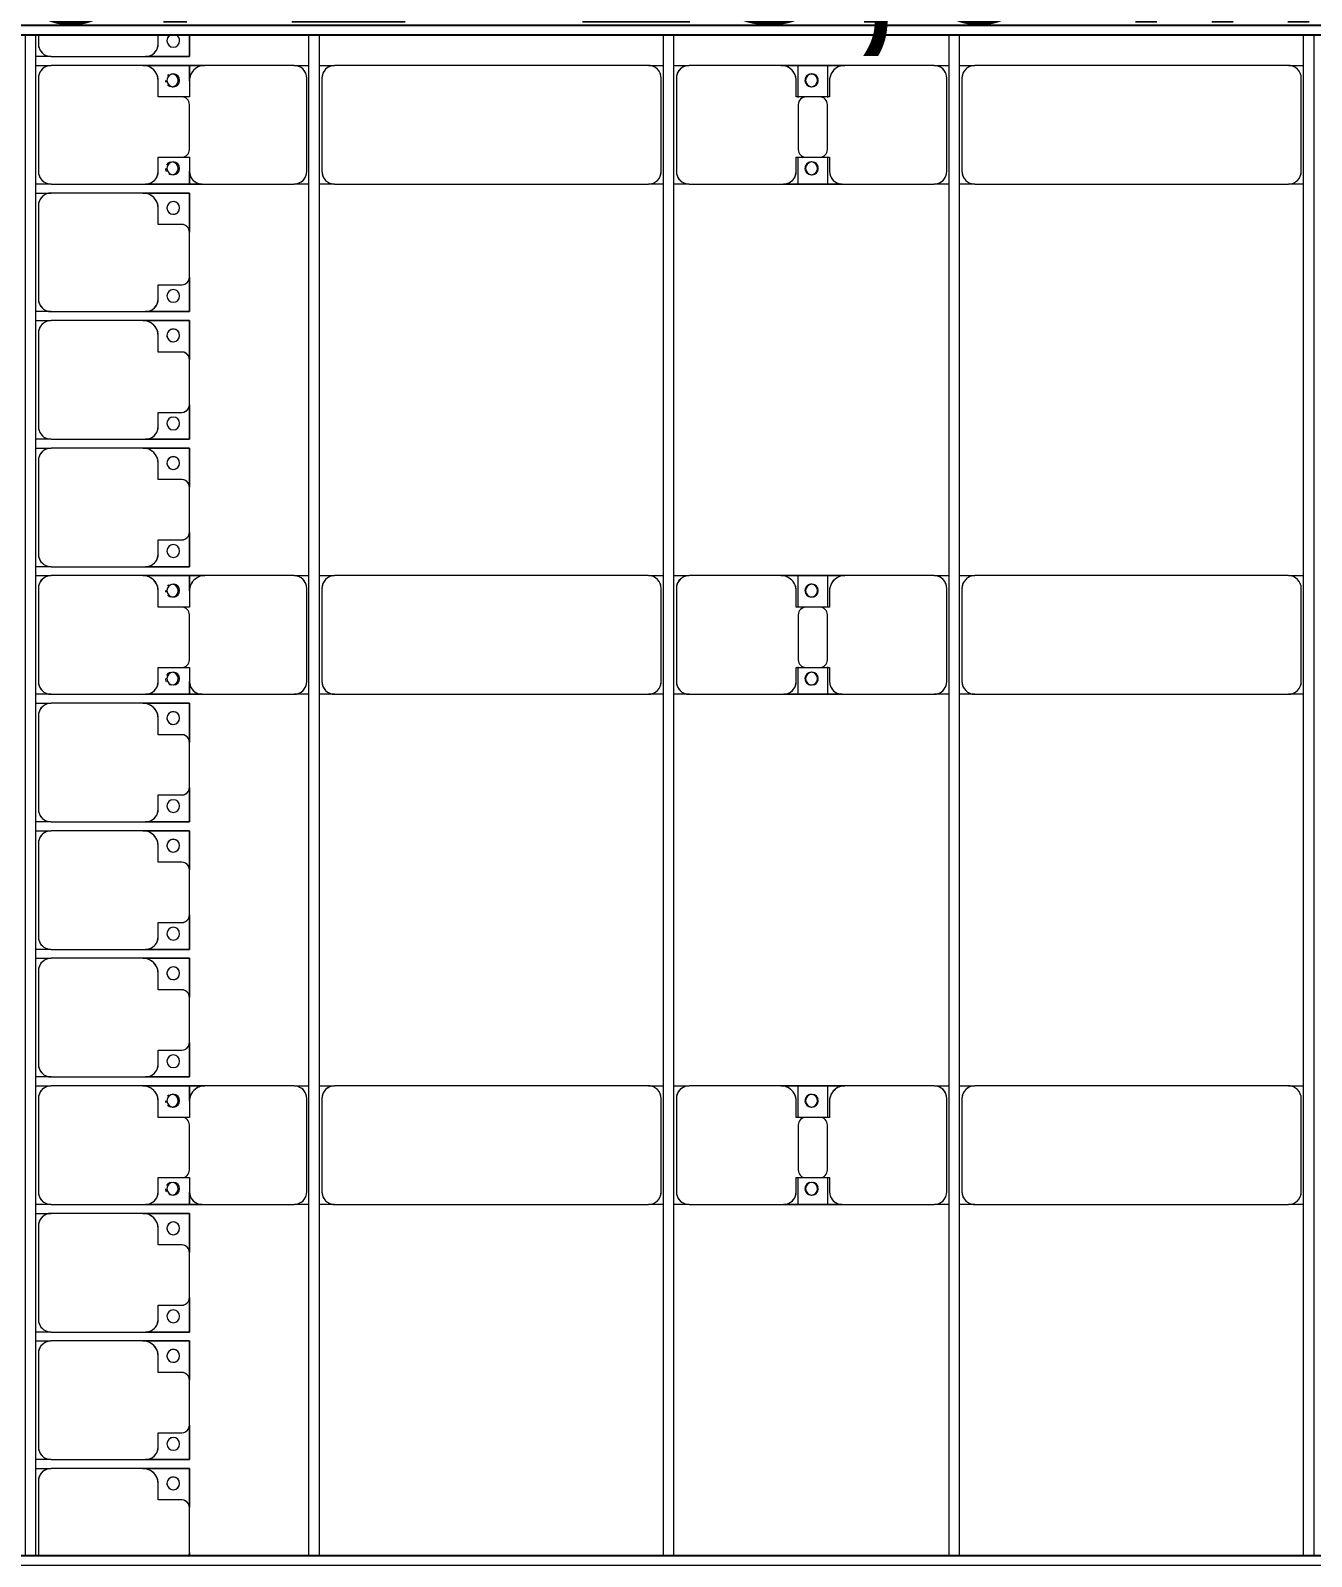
# Model space of a CAD drawing. Header units: millimetres. Extents: x -533732 to -130507, y -117886 to -23954.
# Drawn here: x -452551 to -447527, y -53748 to -47767 of the extents above; entities that cross this region are included whole.
import ezdxf

# ---------------------------------------------------------------- set-up
doc = ezdxf.new("R2010")
doc.units = ezdxf.units.MM
doc.layers.add('A-GENM', color=13, linetype='Continuous', lineweight=9)
doc.layers.add('S-BEAM', color=12, linetype='Continuous', lineweight=9)
doc.layers.add('GC-GHI CHU', color=2, linetype='Continuous')
doc.styles.add('GC_VN', font='arial.ttf')

# ---------------------------------------------------------------- blocks, each defined once
blk = doc.blocks.new('Dai phao do pin - DẢI PHAO ĐỠ PIN-V43-BỐ TRÍ KHUNG KẾT CẤU BÈ PIN 06')
at = {"layer": 'A-GENM', "color": 7}
for p, q in [((-1312.2, 241.6), (-1129.7, 241.6)), ((-1129.7, 241.6), (-1312.2, 241.6)), ((-779.7, 241.6), (-1129.7, 241.6)), ((-779.7, 241.6), (-721.1, 241.6)), ((-779.7, 241.6), (-721.1, 241.6)), ((-681.1, 241.6), (-620.3, 241.6)), ((-681.1, 241.6), (-620.3, 241.6)), ((610.3, 241.6), (-620.3, 241.6)), ((610.3, 241.6), (668.9, 241.6)), ((610.3, 241.6), (668.9, 241.6)), ((708.9, 241.6), (769.7, 241.6)), ((708.9, 241.6), (769.7, 241.6)), ((1129.7, 241.6), (769.7, 241.6)), ((1129.7, 241.6), (1312.2, 241.6)), ((1312.2, 241.6), (1129.7, 241.6)), ((1197.8, 241.6), (1380.3, 241.6)), ((1197.8, 116.2), (1197.8, 241.6)), ((1380.3, 241.6), (1197.8, 241.6)), ((1312.2, 241.6), (1312.2, 116.2)), ((1730.3, 241.6), (1380.3, 241.6)), ((1730.3, 241.6), (1788.9, 241.6)), ((1730.3, 241.6), (1788.9, 241.6)), ((1828.9, 241.6), (1889.7, 241.6)), ((1828.9, 241.6), (1889.7, 241.6)), ((3120.3, 241.6), (1889.7, 241.6)), ((3120.3, 241.6), (3178.9, 241.6)), ((3120.3, 241.6), (3178.9, 241.6)), ((-1189.7, 181.6), (-1189.7, 118.2)), ((-729.7, -173.4), (-729.7, 191.6)), ((-670.3, 191.6), (-670.3, -173.4)), ((660.3, -173.4), (660.3, 191.6)), ((719.7, 191.6), (719.7, -173.4)), ((1189.7, 118.2), (1189.7, 181.6)), ((1320.3, 181.6), (1320.3, 118.2)), ((1780.3, -173.4), (1780.3, 191.6)), ((1839.7, 191.6), (1839.7, -173.4)), ((3170.3, -173.4), (3170.3, 191.6)), ((-1189.7, 118.2), (-1219.7, 118.2)), ((1282.2, 118.2), (1189.7, 118.2)), ((1197.8, 88.2), (1197.8, -88.2)), ((1320.3, 118.2), (1227.8, 118.2)), ((1312.2, -88.2), (1312.2, 88.2)), ((-1219.7, -118.2), (-1189.7, -118.2)), ((-1189.7, -118.2), (-1189.7, -173.4)), ((1189.7, -173.4), (1189.7, -118.2)), ((1189.7, -118.2), (1282.2, -118.2)), ((1197.8, -223.4), (1197.8, -116.2)), ((1227.8, -118.2), (1320.3, -118.2)), ((1312.2, -116.2), (1312.2, -223.4)), ((1320.3, -118.2), (1320.3, -173.4)), ((-1139.7, -223.4), (-1312.2, -223.4)), ((-1312.2, -223.4), (-1139.7, -223.4)), ((-1139.7, -223.4), (-779.7, -223.4)), ((-721.1, -223.4), (-779.7, -223.4)), ((-721.1, -223.4), (-779.7, -223.4)), ((-620.3, -223.4), (-681.1, -223.4)), ((-620.3, -223.4), (-681.1, -223.4)), ((-620.3, -223.4), (610.3, -223.4)), ((668.9, -223.4), (610.3, -223.4)), ((668.9, -223.4), (610.3, -223.4)), ((769.7, -223.4), (708.9, -223.4)), ((769.7, -223.4), (708.9, -223.4)), ((769.7, -223.4), (1139.7, -223.4)), ((1312.2, -223.4), (1139.7, -223.4)), ((1139.7, -223.4), (1312.2, -223.4)), ((1370.3, -223.4), (1197.8, -223.4)), ((1197.8, -223.4), (1370.3, -223.4)), ((1370.3, -223.4), (1730.3, -223.4)), ((1788.9, -223.4), (1730.3, -223.4)), ((1788.9, -223.4), (1730.3, -223.4)), ((1889.7, -223.4), (1828.9, -223.4)), ((1889.7, -223.4), (1828.9, -223.4)), ((1889.7, -223.4), (3120.3, -223.4)), ((3178.9, -223.4), (3120.3, -223.4)), ((3178.9, -223.4), (3120.3, -223.4))]:
    blk.add_line(p, q, dxfattribs=at)
for centre, radius, start, end in [((-1129.7, 181.6), 60, 90, 180), ((-779.7, 191.6), 50, 360, 90), ((-779.7, 191.6), 50, 360, 75), ((-620.3, 191.6), 50, 90, 180), ((-620.3, 191.6), 50, 105, 135), ((610.3, 191.6), 50, 360, 90), ((610.3, 191.6), 50, 60, 90), ((769.7, 191.6), 50, 90, 180), ((769.7, 191.6), 50, 105, 180), ((1129.7, 181.6), 60, 360, 90), ((1380.3, 181.6), 60, 90, 180), ((1730.3, 191.6), 50, 360, 90), ((1730.3, 191.6), 50, 360, 75), ((1889.7, 191.6), 50, 90, 180), ((1889.7, 191.6), 50, 105, 135), ((3120.3, 191.6), 50, 360, 90), ((3120.3, 191.6), 50, 60, 90), ((-1258.6, 183.2), 25, 180, 195), ((-1258.6, 183.2), 25, 180, 195), ((-1258.6, 183.2), 25, 120, 135), ((-1258.6, 183.2), 25, 120, 135), ((-1258.6, 183.2), 25, 0, 90), ((-1258.6, 183.2), 25, 270, 360), ((-1258.6, 183.2), 25, 0, 75), ((-1258.6, 183.2), 25, 330, 360), ((-1129.7, 181.6), 60, 120, 180), ((-620.3, 191.6), 50, 150, 180), ((610.3, 191.6), 50, 15, 30), ((1129.7, 181.6), 60, 360, 60), ((1248.6, 183.2), 25, 0, 180), ((1248.6, 183.2), 25, 180, 0), ((1248.6, 183.2), 25, 360, 165), ((1251.4, 183.2), 25, 0, 180), ((1251.4, 183.2), 25, 90, 180), ((1251.4, 183.2), 25, 180, 0), ((1251.4, 183.2), 25, 180, 300), ((1248.6, 183.2), 25, 210, 360), ((1251.4, 183.2), 25, 15, 75), ((1380.3, 181.6), 60, 120, 180), ((1889.7, 191.6), 50, 150, 180), ((3120.3, 191.6), 50, 15, 30), ((-1258.6, 183.2), 25, 225, 255), ((-1258.6, 183.2), 25, 225, 255), ((-1258.6, 183.2), 25, 270, 300), ((1251.4, 183.2), 25, 330, 345), ((1227.8, 88.2), 30, 90, 180), ((1282.2, 88.2), 30, 360, 90), ((1227.8, -88.2), 30, 180, 270), ((1282.2, -88.2), 30, 270, 360), ((-1258.6, -161.8), 25, 180, 210), ((-1258.6, -161.8), 25, 180, 210), ((-1258.6, -161.8), 25, 105, 150), ((-1258.6, -161.8), 25, 105, 150), ((-1258.6, -161.8), 25, 270, 0), ((-1258.6, -161.8), 25, 0, 75), ((-1258.6, -161.8), 25, 0, 75), ((-1258.6, -161.8), 25, 285, 360), ((-1139.7, -173.4), 50, 180, 270), ((-1139.7, -173.4), 50, 180, 255), ((-779.7, -173.4), 50, 270, 360), ((-779.7, -173.4), 50, 285, 360), ((-620.3, -173.4), 50, 180, 270), ((-620.3, -173.4), 50, 180, 210), ((610.3, -173.4), 50, 270, 360), ((610.3, -173.4), 50, 330, 360), ((769.7, -173.4), 50, 180, 270), ((769.7, -173.4), 50, 180, 255), ((1139.7, -173.4), 50, 270, 360), ((1139.7, -173.4), 50, 285, 360), ((1248.6, -161.8), 25, 0, 180), ((1248.6, -161.8), 25, 180, 360), ((1248.6, -161.8), 25, 105, 165), ((1248.6, -161.8), 25, 195, 0), ((1251.4, -161.8), 25, 0, 180), ((1251.4, -161.8), 25, 105, 180), ((1251.4, -161.8), 25, 180, 0), ((1251.4, -161.8), 25, 180, 270), ((1248.6, -161.8), 25, 360, 75), ((1251.4, -161.8), 25, 15, 75), ((1251.4, -161.8), 25, 285, 345), ((1370.3, -173.4), 50, 180, 270), ((1370.3, -173.4), 50, 180, 255), ((1730.3, -173.4), 50, 270, 360), ((1730.3, -173.4), 50, 285, 360), ((1889.7, -173.4), 50, 180, 270), ((1889.7, -173.4), 50, 180, 210), ((3120.3, -173.4), 50, 270, 360), ((3120.3, -173.4), 50, 330, 360), ((-1258.6, -161.8), 25, 240, 255), ((-1258.6, -161.8), 25, 240, 255), ((-620.3, -173.4), 50, 240, 270), ((610.3, -173.4), 50, 285, 300), ((1889.7, -173.4), 50, 240, 270)]:
    blk.add_arc(centre, radius, start, end, dxfattribs=at)
blk = doc.blocks.new('Dai phao do pin - DẢI PHAO ĐỠ PIN-V45-BỐ TRÍ KHUNG KẾT CẤU BÈ PIN 06')
at = {"layer": 'A-GENM', "color": 7}
for p, q in [((-1312.2, 241.6), (-1129.7, 241.6)), ((-1129.7, 241.6), (-1312.2, 241.6)), ((-779.7, 241.6), (-1129.7, 241.6)), ((-779.7, 241.6), (-721.1, 241.6)), ((-779.7, 241.6), (-721.1, 241.6)), ((-681.1, 241.6), (-620.3, 241.6)), ((-681.1, 241.6), (-620.3, 241.6)), ((610.3, 241.6), (-620.3, 241.6)), ((610.3, 241.6), (668.9, 241.6)), ((610.3, 241.6), (668.9, 241.6)), ((708.9, 241.6), (769.7, 241.6)), ((708.9, 241.6), (769.7, 241.6)), ((1129.7, 241.6), (769.7, 241.6)), ((1129.7, 241.6), (1312.2, 241.6)), ((1312.2, 241.6), (1129.7, 241.6)), ((1197.8, 241.6), (1380.3, 241.6)), ((1197.8, 116.2), (1197.8, 241.6)), ((1380.3, 241.6), (1197.8, 241.6)), ((1312.2, 241.6), (1312.2, 116.2)), ((1730.3, 241.6), (1380.3, 241.6)), ((1730.3, 241.6), (1788.9, 241.6)), ((1730.3, 241.6), (1788.9, 241.6)), ((1828.9, 241.6), (1889.7, 241.6)), ((1828.9, 241.6), (1889.7, 241.6)), ((3120.3, 241.6), (1889.7, 241.6)), ((3120.3, 241.6), (3178.9, 241.6)), ((3120.3, 241.6), (3178.9, 241.6)), ((-1189.7, 181.6), (-1189.7, 118.2)), ((-729.7, -173.4), (-729.7, 191.6)), ((-670.3, 191.6), (-670.3, -173.4)), ((660.3, -173.4), (660.3, 191.6)), ((719.7, 191.6), (719.7, -173.4)), ((1189.7, 118.2), (1189.7, 181.6)), ((1320.3, 181.6), (1320.3, 118.2)), ((1780.3, -173.4), (1780.3, 191.6)), ((1839.7, 191.6), (1839.7, -173.4)), ((3170.3, -173.4), (3170.3, 191.6)), ((-1189.7, 118.2), (-1219.7, 118.2)), ((1282.2, 118.2), (1189.7, 118.2)), ((1197.8, 88.2), (1197.8, -88.2)), ((1320.3, 118.2), (1227.8, 118.2)), ((1312.2, -88.2), (1312.2, 88.2)), ((-1219.7, -118.2), (-1189.7, -118.2)), ((-1189.7, -118.2), (-1189.7, -173.4)), ((1189.7, -173.4), (1189.7, -118.2)), ((1189.7, -118.2), (1282.2, -118.2)), ((1197.8, -223.4), (1197.8, -116.2)), ((1227.8, -118.2), (1320.3, -118.2)), ((1312.2, -116.2), (1312.2, -223.4)), ((1320.3, -118.2), (1320.3, -173.4)), ((-1139.7, -223.4), (-1312.2, -223.4)), ((-1312.2, -223.4), (-1139.7, -223.4)), ((-1139.7, -223.4), (-779.7, -223.4)), ((-721.1, -223.4), (-779.7, -223.4)), ((-721.1, -223.4), (-779.7, -223.4)), ((-620.3, -223.4), (-681.1, -223.4)), ((-620.3, -223.4), (-681.1, -223.4)), ((-620.3, -223.4), (610.3, -223.4)), ((668.9, -223.4), (610.3, -223.4)), ((668.9, -223.4), (610.3, -223.4)), ((769.7, -223.4), (708.9, -223.4)), ((769.7, -223.4), (708.9, -223.4)), ((769.7, -223.4), (1139.7, -223.4)), ((1312.2, -223.4), (1139.7, -223.4)), ((1139.7, -223.4), (1312.2, -223.4)), ((1370.3, -223.4), (1197.8, -223.4)), ((1197.8, -223.4), (1370.3, -223.4)), ((1370.3, -223.4), (1730.3, -223.4)), ((1788.9, -223.4), (1730.3, -223.4)), ((1788.9, -223.4), (1730.3, -223.4)), ((1889.7, -223.4), (1828.9, -223.4)), ((1889.7, -223.4), (1828.9, -223.4)), ((1889.7, -223.4), (3120.3, -223.4)), ((3178.9, -223.4), (3120.3, -223.4)), ((3178.9, -223.4), (3120.3, -223.4))]:
    blk.add_line(p, q, dxfattribs=at)
for centre, radius, start, end in [((-1129.7, 181.6), 60, 90, 180), ((-779.7, 191.6), 50, 360, 90), ((-779.7, 191.6), 50, 360, 75), ((-620.3, 191.6), 50, 90, 180), ((-620.3, 191.6), 50, 105, 135), ((610.3, 191.6), 50, 360, 90), ((610.3, 191.6), 50, 60, 90), ((769.7, 191.6), 50, 90, 180), ((769.7, 191.6), 50, 105, 180), ((1129.7, 181.6), 60, 360, 90), ((1380.3, 181.6), 60, 90, 180), ((1730.3, 191.6), 50, 360, 90), ((1730.3, 191.6), 50, 360, 75), ((1889.7, 191.6), 50, 90, 180), ((1889.7, 191.6), 50, 105, 135), ((3120.3, 191.6), 50, 360, 90), ((3120.3, 191.6), 50, 60, 90), ((-1258.6, 183.2), 25, 180, 195), ((-1258.6, 183.2), 25, 180, 195), ((-1258.6, 183.2), 25, 120, 135), ((-1258.6, 183.2), 25, 120, 135), ((-1258.6, 183.2), 25, 0, 90), ((-1258.6, 183.2), 25, 270, 360), ((-1258.6, 183.2), 25, 0, 75), ((-1258.6, 183.2), 25, 330, 360), ((-1129.7, 181.6), 60, 120, 180), ((-620.3, 191.6), 50, 150, 180), ((610.3, 191.6), 50, 15, 30), ((1129.7, 181.6), 60, 360, 60), ((1248.6, 183.2), 25, 0, 180), ((1248.6, 183.2), 25, 180, 0), ((1248.6, 183.2), 25, 360, 165), ((1251.4, 183.2), 25, 0, 180), ((1251.4, 183.2), 25, 90, 180), ((1251.4, 183.2), 25, 180, 0), ((1251.4, 183.2), 25, 180, 300), ((1248.6, 183.2), 25, 210, 360), ((1251.4, 183.2), 25, 15, 75), ((1380.3, 181.6), 60, 120, 180), ((1889.7, 191.6), 50, 150, 180), ((3120.3, 191.6), 50, 15, 30), ((-1258.6, 183.2), 25, 225, 255), ((-1258.6, 183.2), 25, 225, 255), ((-1258.6, 183.2), 25, 270, 300), ((1251.4, 183.2), 25, 330, 345), ((1227.8, 88.2), 30, 90, 180), ((1282.2, 88.2), 30, 360, 90), ((1227.8, -88.2), 30, 180, 270), ((1282.2, -88.2), 30, 270, 360), ((-1258.6, -161.8), 25, 180, 210), ((-1258.6, -161.8), 25, 180, 210), ((-1258.6, -161.8), 25, 105, 150), ((-1258.6, -161.8), 25, 105, 150), ((-1258.6, -161.8), 25, 270, 0), ((-1258.6, -161.8), 25, 0, 75), ((-1258.6, -161.8), 25, 0, 75), ((-1258.6, -161.8), 25, 285, 360), ((-1139.7, -173.4), 50, 180, 270), ((-1139.7, -173.4), 50, 180, 255), ((-779.7, -173.4), 50, 270, 360), ((-779.7, -173.4), 50, 285, 360), ((-620.3, -173.4), 50, 180, 270), ((-620.3, -173.4), 50, 180, 210), ((610.3, -173.4), 50, 270, 360), ((610.3, -173.4), 50, 330, 360), ((769.7, -173.4), 50, 180, 270), ((769.7, -173.4), 50, 180, 255), ((1139.7, -173.4), 50, 270, 360), ((1139.7, -173.4), 50, 285, 360), ((1248.6, -161.8), 25, 0, 180), ((1248.6, -161.8), 25, 180, 360), ((1248.6, -161.8), 25, 105, 165), ((1248.6, -161.8), 25, 195, 0), ((1251.4, -161.8), 25, 0, 180), ((1251.4, -161.8), 25, 105, 180), ((1251.4, -161.8), 25, 180, 0), ((1251.4, -161.8), 25, 180, 270), ((1248.6, -161.8), 25, 360, 75), ((1251.4, -161.8), 25, 15, 75), ((1251.4, -161.8), 25, 285, 345), ((1370.3, -173.4), 50, 180, 270), ((1370.3, -173.4), 50, 180, 255), ((1730.3, -173.4), 50, 270, 360), ((1730.3, -173.4), 50, 285, 360), ((1889.7, -173.4), 50, 180, 270), ((1889.7, -173.4), 50, 180, 210), ((3120.3, -173.4), 50, 270, 360), ((3120.3, -173.4), 50, 330, 360), ((-1258.6, -161.8), 25, 240, 255), ((-1258.6, -161.8), 25, 240, 255), ((-620.3, -173.4), 50, 240, 270), ((610.3, -173.4), 50, 285, 300), ((1889.7, -173.4), 50, 240, 270)]:
    blk.add_arc(centre, radius, start, end, dxfattribs=at)
blk = doc.blocks.new('Dai phao do pin - DẢI PHAO ĐỠ PIN-V47-BỐ TRÍ KHUNG KẾT CẤU BÈ PIN 06')
at = {"layer": 'A-GENM', "color": 7}
for p, q in [((-1312.2, 241.6), (-1129.7, 241.6)), ((-1129.7, 241.6), (-1312.2, 241.6)), ((-779.7, 241.6), (-1129.7, 241.6)), ((-779.7, 241.6), (-721.1, 241.6)), ((-779.7, 241.6), (-721.1, 241.6)), ((-681.1, 241.6), (-620.3, 241.6)), ((-681.1, 241.6), (-620.3, 241.6)), ((610.3, 241.6), (-620.3, 241.6)), ((610.3, 241.6), (668.9, 241.6)), ((610.3, 241.6), (668.9, 241.6)), ((708.9, 241.6), (769.7, 241.6)), ((708.9, 241.6), (769.7, 241.6)), ((1129.7, 241.6), (769.7, 241.6)), ((1129.7, 241.6), (1312.2, 241.6)), ((1312.2, 241.6), (1129.7, 241.6)), ((1197.8, 241.6), (1380.3, 241.6)), ((1197.8, 116.2), (1197.8, 241.6)), ((1380.3, 241.6), (1197.8, 241.6)), ((1312.2, 241.6), (1312.2, 116.2)), ((1730.3, 241.6), (1380.3, 241.6)), ((1730.3, 241.6), (1788.9, 241.6)), ((1730.3, 241.6), (1788.9, 241.6)), ((1828.9, 241.6), (1889.7, 241.6)), ((1828.9, 241.6), (1889.7, 241.6)), ((3120.3, 241.6), (1889.7, 241.6)), ((3120.3, 241.6), (3178.9, 241.6)), ((3120.3, 241.6), (3178.9, 241.6)), ((-1189.7, 181.6), (-1189.7, 118.2)), ((-729.7, -173.4), (-729.7, 191.6)), ((-670.3, 191.6), (-670.3, -173.4)), ((660.3, -173.4), (660.3, 191.6)), ((719.7, 191.6), (719.7, -173.4)), ((1189.7, 118.2), (1189.7, 181.6)), ((1320.3, 181.6), (1320.3, 118.2)), ((1780.3, -173.4), (1780.3, 191.6)), ((1839.7, 191.6), (1839.7, -173.4)), ((3170.3, -173.4), (3170.3, 191.6)), ((-1189.7, 118.2), (-1219.7, 118.2)), ((1282.2, 118.2), (1189.7, 118.2)), ((1197.8, 88.2), (1197.8, -88.2)), ((1320.3, 118.2), (1227.8, 118.2)), ((1312.2, -88.2), (1312.2, 88.2)), ((-1219.7, -118.2), (-1189.7, -118.2)), ((-1189.7, -118.2), (-1189.7, -173.4)), ((1189.7, -173.4), (1189.7, -118.2)), ((1189.7, -118.2), (1282.2, -118.2)), ((1197.8, -223.4), (1197.8, -116.2)), ((1227.8, -118.2), (1320.3, -118.2)), ((1312.2, -116.2), (1312.2, -223.4)), ((1320.3, -118.2), (1320.3, -173.4)), ((-1139.7, -223.4), (-1312.2, -223.4)), ((-1312.2, -223.4), (-1139.7, -223.4)), ((-1139.7, -223.4), (-779.7, -223.4)), ((-721.1, -223.4), (-779.7, -223.4)), ((-721.1, -223.4), (-779.7, -223.4)), ((-620.3, -223.4), (-681.1, -223.4)), ((-620.3, -223.4), (-681.1, -223.4)), ((-620.3, -223.4), (610.3, -223.4)), ((668.9, -223.4), (610.3, -223.4)), ((668.9, -223.4), (610.3, -223.4)), ((769.7, -223.4), (708.9, -223.4)), ((769.7, -223.4), (708.9, -223.4)), ((769.7, -223.4), (1139.7, -223.4)), ((1312.2, -223.4), (1139.7, -223.4)), ((1139.7, -223.4), (1312.2, -223.4)), ((1370.3, -223.4), (1197.8, -223.4)), ((1197.8, -223.4), (1370.3, -223.4)), ((1370.3, -223.4), (1730.3, -223.4)), ((1788.9, -223.4), (1730.3, -223.4)), ((1788.9, -223.4), (1730.3, -223.4)), ((1889.7, -223.4), (1828.9, -223.4)), ((1889.7, -223.4), (1828.9, -223.4)), ((1889.7, -223.4), (3120.3, -223.4)), ((3178.9, -223.4), (3120.3, -223.4)), ((3178.9, -223.4), (3120.3, -223.4))]:
    blk.add_line(p, q, dxfattribs=at)
for centre, radius, start, end in [((-1129.7, 181.6), 60, 90, 180), ((-779.7, 191.6), 50, 360, 90), ((-779.7, 191.6), 50, 360, 75), ((-620.3, 191.6), 50, 90, 180), ((-620.3, 191.6), 50, 105, 135), ((610.3, 191.6), 50, 360, 90), ((610.3, 191.6), 50, 60, 90), ((769.7, 191.6), 50, 90, 180), ((769.7, 191.6), 50, 105, 180), ((1129.7, 181.6), 60, 360, 90), ((1380.3, 181.6), 60, 90, 180), ((1730.3, 191.6), 50, 360, 90), ((1730.3, 191.6), 50, 360, 75), ((1889.7, 191.6), 50, 90, 180), ((1889.7, 191.6), 50, 105, 135), ((3120.3, 191.6), 50, 360, 90), ((3120.3, 191.6), 50, 60, 90), ((-1258.6, 183.2), 25, 180, 195), ((-1258.6, 183.2), 25, 180, 195), ((-1258.6, 183.2), 25, 120, 135), ((-1258.6, 183.2), 25, 120, 135), ((-1258.6, 183.2), 25, 0, 90), ((-1258.6, 183.2), 25, 270, 360), ((-1258.6, 183.2), 25, 0, 75), ((-1258.6, 183.2), 25, 330, 360), ((-1129.7, 181.6), 60, 120, 180), ((-620.3, 191.6), 50, 150, 180), ((610.3, 191.6), 50, 15, 30), ((1129.7, 181.6), 60, 360, 60), ((1248.6, 183.2), 25, 0, 180), ((1248.6, 183.2), 25, 180, 0), ((1248.6, 183.2), 25, 360, 165), ((1251.4, 183.2), 25, 0, 180), ((1251.4, 183.2), 25, 90, 180), ((1251.4, 183.2), 25, 180, 0), ((1251.4, 183.2), 25, 180, 300), ((1248.6, 183.2), 25, 210, 360), ((1251.4, 183.2), 25, 15, 75), ((1380.3, 181.6), 60, 120, 180), ((1889.7, 191.6), 50, 150, 180), ((3120.3, 191.6), 50, 15, 30), ((-1258.6, 183.2), 25, 225, 255), ((-1258.6, 183.2), 25, 225, 255), ((-1258.6, 183.2), 25, 270, 300), ((1251.4, 183.2), 25, 330, 345), ((1227.8, 88.2), 30, 90, 180), ((1282.2, 88.2), 30, 360, 90), ((1227.8, -88.2), 30, 180, 270), ((1282.2, -88.2), 30, 270, 360), ((-1258.6, -161.8), 25, 180, 210), ((-1258.6, -161.8), 25, 180, 210), ((-1258.6, -161.8), 25, 105, 150), ((-1258.6, -161.8), 25, 105, 150), ((-1258.6, -161.8), 25, 270, 0), ((-1258.6, -161.8), 25, 0, 75), ((-1258.6, -161.8), 25, 0, 75), ((-1258.6, -161.8), 25, 285, 360), ((-1139.7, -173.4), 50, 180, 270), ((-1139.7, -173.4), 50, 180, 255), ((-779.7, -173.4), 50, 270, 360), ((-779.7, -173.4), 50, 285, 360), ((-620.3, -173.4), 50, 180, 270), ((-620.3, -173.4), 50, 180, 210), ((610.3, -173.4), 50, 270, 360), ((610.3, -173.4), 50, 330, 360), ((769.7, -173.4), 50, 180, 270), ((769.7, -173.4), 50, 180, 255), ((1139.7, -173.4), 50, 270, 360), ((1139.7, -173.4), 50, 285, 360), ((1248.6, -161.8), 25, 0, 180), ((1248.6, -161.8), 25, 180, 360), ((1248.6, -161.8), 25, 105, 165), ((1248.6, -161.8), 25, 195, 0), ((1251.4, -161.8), 25, 0, 180), ((1251.4, -161.8), 25, 105, 180), ((1251.4, -161.8), 25, 180, 0), ((1251.4, -161.8), 25, 180, 270), ((1248.6, -161.8), 25, 360, 75), ((1251.4, -161.8), 25, 15, 75), ((1251.4, -161.8), 25, 285, 345), ((1370.3, -173.4), 50, 180, 270), ((1370.3, -173.4), 50, 180, 255), ((1730.3, -173.4), 50, 270, 360), ((1730.3, -173.4), 50, 285, 360), ((1889.7, -173.4), 50, 180, 270), ((1889.7, -173.4), 50, 180, 210), ((3120.3, -173.4), 50, 270, 360), ((3120.3, -173.4), 50, 330, 360), ((-1258.6, -161.8), 25, 240, 255), ((-1258.6, -161.8), 25, 240, 255), ((-620.3, -173.4), 50, 240, 270), ((610.3, -173.4), 50, 285, 300), ((1889.7, -173.4), 50, 240, 270)]:
    blk.add_arc(centre, radius, start, end, dxfattribs=at)
blk = doc.blocks.new('Dải phao đi lại kèm đỡ invester - DẢI PHAO ĐI LẠI-18522-BỐ TRÍ KHUNG KẾT CẤU BÈ PIN 06')
at = {"layer": 'A-GENM', "color": 7}
for p, q in [((15640, 1312.2), (15723.4, 1312.2)), ((15723.4, 1312.2), (15640, 1312.2)), ((15723.4, 1312.2), (15723.4, 1139.7)), ((15723.4, 1139.7), (15723.4, 1312.2)), ((15758.4, 1312.2), (15818.4, 1312.2)), ((15758.4, 1129.7), (15758.4, 1312.2)), ((15758.4, 1312.2), (15758.4, 1129.7)), ((15818.4, 1312.2), (15758.4, 1312.2)), ((15881.8, 1282.2), (15881.8, 1189.7)), ((16088.2, 1312.2), (15911.8, 1312.2)), ((16118.2, 1189.7), (16118.2, 1282.2)), ((16173.4, 1312.2), (16223.4, 1312.2)), ((16223.4, 1312.2), (16173.4, 1312.2)), ((16223.4, 1312.2), (16223.4, 1139.7)), ((16223.4, 1139.7), (16223.4, 1312.2)), ((16258.4, 1312.2), (16411.8, 1312.2)), ((16258.4, 1129.7), (16258.4, 1312.2)), ((16258.4, 1312.2), (16258.4, 1129.7)), ((16411.8, 1312.2), (16258.4, 1312.2)), ((16381.8, 1282.2), (16381.8, 1189.7)), ((16588.2, 1312.2), (16411.8, 1312.2)), ((16588.2, 1312.2), (16723.4, 1312.2)), ((16723.4, 1312.2), (16588.2, 1312.2)), ((16618.2, 1189.7), (16618.2, 1282.2)), ((16723.4, 1312.2), (16723.4, 1139.7)), ((16723.4, 1139.7), (16723.4, 1312.2)), ((16758.4, 1312.2), (16911.8, 1312.2)), ((16758.4, 1129.7), (16758.4, 1312.2)), ((16758.4, 1312.2), (16758.4, 1129.7)), ((16911.8, 1312.2), (16758.4, 1312.2)), ((16881.8, 1282.2), (16881.8, 1189.7)), ((17088.2, 1312.2), (16911.8, 1312.2)), ((17088.2, 1312.2), (17223.4, 1312.2)), ((17223.4, 1312.2), (17088.2, 1312.2)), ((17118.2, 1189.7), (17118.2, 1282.2)), ((17223.4, 1312.2), (17223.4, 1139.7)), ((17223.4, 1139.7), (17223.4, 1312.2)), ((17258.4, 1312.2), (17411.8, 1312.2)), ((17258.4, 1129.7), (17258.4, 1312.2)), ((17258.4, 1312.2), (17258.4, 1129.7)), ((17411.8, 1312.2), (17258.4, 1312.2)), ((17381.8, 1282.2), (17381.8, 1189.7)), ((17588.2, 1312.2), (17411.8, 1312.2)), ((17588.2, 1312.2), (17723.4, 1312.2)), ((17723.4, 1312.2), (17588.2, 1312.2)), ((17618.2, 1189.7), (17618.2, 1282.2)), ((17723.4, 1312.2), (17723.4, 1139.7)), ((17723.4, 1139.7), (17723.4, 1312.2)), ((17758.4, 1312.2), (17818.4, 1312.2)), ((17758.4, 1129.7), (17758.4, 1312.2)), ((17758.4, 1312.2), (17758.4, 1129.7)), ((17818.4, 1312.2), (17758.4, 1312.2)), ((17881.8, 1282.2), (17881.8, 1189.7)), ((18088.2, 1312.2), (17911.8, 1312.2)), ((18118.2, 1189.7), (18118.2, 1282.2)), ((18173.4, 1312.2), (18223.4, 1312.2)), ((18223.4, 1312.2), (18173.4, 1312.2)), ((18223.4, 1312.2), (18223.4, 1139.7)), ((18223.4, 1139.7), (18223.4, 1312.2)), ((18258.4, 1312.2), (18411.8, 1312.2)), ((18258.4, 1129.7), (18258.4, 1312.2)), ((18258.4, 1312.2), (18258.4, 1129.7)), ((18411.8, 1312.2), (18258.4, 1312.2)), ((18381.8, 1282.2), (18381.8, 1189.7)), ((18588.2, 1312.2), (18411.8, 1312.2)), ((18588.2, 1312.2), (18723.4, 1312.2)), ((18723.4, 1312.2), (18588.2, 1312.2)), ((18618.2, 1189.7), (18618.2, 1282.2)), ((18723.4, 1312.2), (18723.4, 1139.7)), ((18723.4, 1139.7), (18723.4, 1312.2)), ((18758.4, 1312.2), (18911.8, 1312.2)), ((18758.4, 1129.7), (18758.4, 1312.2)), ((18758.4, 1312.2), (18758.4, 1129.7)), ((18911.8, 1312.2), (18758.4, 1312.2)), ((18881.8, 1282.2), (18881.8, 1189.7)), ((19088.2, 1312.2), (18911.8, 1312.2)), ((19088.2, 1312.2), (19223.4, 1312.2)), ((19223.4, 1312.2), (19088.2, 1312.2)), ((19118.2, 1189.7), (19118.2, 1282.2)), ((19223.4, 1312.2), (19223.4, 1139.7)), ((19223.4, 1139.7), (19223.4, 1312.2)), ((19258.4, 1312.2), (19411.8, 1312.2)), ((19258.4, 1129.7), (19258.4, 1312.2)), ((19258.4, 1312.2), (19258.4, 1129.7)), ((19411.8, 1312.2), (19258.4, 1312.2)), ((19381.8, 1282.2), (19381.8, 1189.7)), ((19588.2, 1312.2), (19411.8, 1312.2)), ((19588.2, 1312.2), (19723.4, 1312.2)), ((19723.4, 1312.2), (19588.2, 1312.2)), ((19618.2, 1189.7), (19618.2, 1282.2)), ((19723.4, 1312.2), (19723.4, 1139.7)), ((19723.4, 1139.7), (19723.4, 1312.2)), ((19758.4, 1312.2), (19818.4, 1312.2)), ((19758.4, 1129.7), (19758.4, 1312.2)), ((19758.4, 1312.2), (19758.4, 1129.7)), ((19818.4, 1312.2), (19758.4, 1312.2)), ((19881.8, 1282.2), (19881.8, 1189.7)), ((20088.2, 1312.2), (19911.8, 1312.2)), ((20118.2, 1189.7), (20118.2, 1282.2)), ((20173.4, 1312.2), (20223.4, 1312.2)), ((20223.4, 1312.2), (20173.4, 1312.2)), ((20223.4, 1312.2), (20223.4, 1139.7)), ((20223.4, 1139.7), (20223.4, 1312.2)), ((20258.4, 1312.2), (20411.8, 1312.2)), ((20258.4, 1129.7), (20258.4, 1312.2)), ((20258.4, 1312.2), (20258.4, 1129.7)), ((20411.8, 1312.2), (20258.4, 1312.2)), ((20381.8, 1282.2), (20381.8, 1189.7)), ((20588.2, 1312.2), (20411.8, 1312.2)), ((20588.2, 1312.2), (20723.4, 1312.2)), ((20723.4, 1312.2), (20588.2, 1312.2)), ((20618.2, 1189.7), (20618.2, 1282.2)), ((20723.4, 1312.2), (20723.4, 1139.7)), ((20723.4, 1139.7), (20723.4, 1312.2)), ((20758.4, 1312.2), (20911.8, 1312.2)), ((20758.4, 1129.7), (20758.4, 1312.2)), ((20758.4, 1312.2), (20758.4, 1129.7)), ((20911.8, 1312.2), (20758.9, 1312.2)), ((20881.8, 1282.2), (20881.8, 1189.7)), ((21088.2, 1312.2), (20911.8, 1312.2)), ((21088.2, 1312.2), (21223.4, 1312.2)), ((21223.4, 1312.2), (21088.2, 1312.2)), ((21118.2, 1189.7), (21118.2, 1282.2)), ((21223.4, 1312.2), (21223.4, 1139.7)), ((21223.4, 1139.7), (21223.4, 1312.2)), ((21258.4, 1312.2), (21411.8, 1312.2)), ((21258.4, 1129.7), (21258.4, 1312.2)), ((21258.4, 1312.2), (21258.4, 1129.7)), ((21411.8, 1312.2), (21258.4, 1312.2)), ((21381.8, 1282.2), (21381.8, 1189.7)), ((21588.2, 1312.2), (21411.8, 1312.2)), ((21588.2, 1312.2), (21600, 1312.2)), ((21600, 1312.2), (21588.2, 1312.2)), ((15673.4, 1189.7), (15640, 1189.7)), ((15723.4, 769.7), (15723.4, 1139.7)), ((15881.8, 1189.7), (15818.4, 1189.7)), ((16173.4, 1189.7), (16118.2, 1189.7)), ((16223.4, 769.7), (16223.4, 1139.7)), ((16381.8, 1189.7), (16318.4, 1189.7)), ((16673.4, 1189.7), (16618.2, 1189.7)), ((16723.4, 769.7), (16723.4, 1139.7)), ((16881.8, 1189.7), (16818.4, 1189.7)), ((17173.4, 1189.7), (17118.2, 1189.7)), ((17223.4, 769.7), (17223.4, 1139.7)), ((17381.8, 1189.7), (17318.4, 1189.7)), ((17673.4, 1189.7), (17618.2, 1189.7)), ((17723.4, 769.7), (17723.4, 1139.7)), ((17881.8, 1189.7), (17818.4, 1189.7)), ((18173.4, 1189.7), (18118.2, 1189.7)), ((18223.4, 769.7), (18223.4, 1139.7)), ((18381.8, 1189.7), (18318.4, 1189.7)), ((18673.4, 1189.7), (18618.2, 1189.7)), ((18723.4, 769.7), (18723.4, 1139.7)), ((18881.8, 1189.7), (18818.4, 1189.7)), ((19173.4, 1189.7), (19118.2, 1189.7)), ((19223.4, 769.7), (19223.4, 1139.7)), ((19381.8, 1189.7), (19318.4, 1189.7)), ((19673.4, 1189.7), (19618.2, 1189.7)), ((19723.4, 769.7), (19723.4, 1139.7)), ((19881.8, 1189.7), (19818.4, 1189.7)), ((20173.4, 1189.7), (20118.2, 1189.7)), ((20223.4, 769.7), (20223.4, 1139.7)), ((20381.8, 1189.7), (20318.4, 1189.7)), ((20673.4, 1189.7), (20618.2, 1189.7)), ((20723.4, 769.7), (20723.4, 1139.7)), ((20881.8, 1189.7), (20818.4, 1189.7)), ((21173.4, 1189.7), (21118.2, 1189.7)), ((21223.4, 769.7), (21223.4, 1139.7)), ((21381.8, 1189.7), (21318.4, 1189.7)), ((15758.4, 1129.7), (15758.4, 769.7)), ((16258.4, 1129.7), (16258.4, 769.7)), ((16758.4, 1129.7), (16758.4, 769.7)), ((17258.4, 1129.7), (17258.4, 769.7)), ((17758.4, 1129.7), (17758.4, 769.7)), ((18258.4, 1129.7), (18258.4, 769.7)), ((18758.4, 1129.7), (18758.4, 769.7)), ((19258.4, 1129.7), (19258.4, 769.7)), ((19758.4, 1129.7), (19758.4, 769.7)), ((20258.4, 1129.7), (20258.4, 769.7)), ((20758.4, 1129.7), (20758.4, 769.7)), ((21258.4, 1129.7), (21258.4, 769.7)), ((15640, 719.7), (15673.4, 719.7)), ((15723.4, 769.7), (15723.4, 708.9)), ((15723.4, 769.7), (15723.4, 708.9)), ((15758.4, 708.9), (15758.4, 769.7)), ((15758.4, 708.9), (15758.4, 769.7)), ((15808.4, 719.7), (16173.4, 719.7)), ((16223.4, 769.7), (16223.4, 708.9)), ((16223.4, 769.7), (16223.4, 708.9)), ((16258.4, 708.9), (16258.4, 769.7)), ((16258.4, 708.9), (16258.4, 769.7)), ((16308.4, 719.7), (16673.4, 719.7)), ((16723.4, 769.7), (16723.4, 708.9)), ((16723.4, 769.7), (16723.4, 708.9)), ((16758.4, 708.9), (16758.4, 769.7)), ((16758.4, 708.9), (16758.4, 769.7)), ((16808.4, 719.7), (17173.4, 719.7)), ((17223.4, 769.7), (17223.4, 708.9)), ((17223.4, 769.7), (17223.4, 708.9)), ((17258.4, 708.9), (17258.4, 769.7)), ((17258.4, 708.9), (17258.4, 769.7)), ((17308.4, 719.7), (17673.4, 719.7)), ((17723.4, 769.7), (17723.4, 708.9)), ((17723.4, 769.7), (17723.4, 708.9)), ((17758.4, 708.9), (17758.4, 769.7)), ((17758.4, 708.9), (17758.4, 769.7)), ((17808.4, 719.7), (18173.4, 719.7)), ((18223.4, 769.7), (18223.4, 708.9)), ((18223.4, 769.7), (18223.4, 708.9)), ((18258.4, 708.9), (18258.4, 769.7)), ((18258.4, 708.9), (18258.4, 769.7)), ((18308.4, 719.7), (18673.4, 719.7)), ((18723.4, 769.7), (18723.4, 708.9)), ((18723.4, 769.7), (18723.4, 708.9)), ((18758.4, 708.9), (18758.4, 769.7)), ((18758.4, 708.9), (18758.4, 769.7)), ((18808.4, 719.7), (19173.4, 719.7)), ((19223.4, 769.7), (19223.4, 708.9)), ((19223.4, 769.7), (19223.4, 708.9)), ((19258.4, 708.9), (19258.4, 769.7)), ((19258.4, 708.9), (19258.4, 769.7)), ((19308.4, 719.7), (19673.4, 719.7)), ((19723.4, 769.7), (19723.4, 708.9)), ((19723.4, 769.7), (19723.4, 708.9)), ((19758.4, 708.9), (19758.4, 769.7)), ((19758.4, 708.9), (19758.4, 769.7)), ((19808.4, 719.7), (20173.4, 719.7)), ((20223.4, 769.7), (20223.4, 708.9)), ((20223.4, 769.7), (20223.4, 708.9)), ((20258.4, 708.9), (20258.4, 769.7)), ((20258.4, 708.9), (20258.4, 769.7)), ((20308.4, 719.7), (20673.4, 719.7)), ((20723.4, 769.7), (20723.4, 708.9)), ((20723.4, 769.7), (20723.4, 708.9)), ((20758.4, 708.9), (20758.4, 769.7)), ((20758.4, 708.9), (20758.4, 769.7)), ((20808.4, 719.7), (21173.4, 719.7)), ((21223.4, 769.7), (21223.4, 708.9)), ((21223.4, 769.7), (21223.4, 708.9)), ((21258.4, 708.9), (21258.4, 769.7)), ((21258.4, 708.9), (21258.4, 769.7)), ((21308.4, 719.7), (21600, 719.7))]:
    blk.add_line(p, q, dxfattribs=at)
for centre, radius, start, end in [((15661.8, 1248.6), 25, 90, 150), ((15661.8, 1248.6), 25, 90, 150), ((15661.8, 1248.6), 25, 270, 90), ((15661.8, 1248.6), 25, 270, 90), ((15816.8, 1248.6), 25, 90, 270), ((15816.8, 1248.6), 25, 90, 255), ((15816.8, 1248.6), 25, 270, 90), ((15816.8, 1248.6), 25, 300, 90), ((15911.8, 1282.2), 30, 90, 180), ((16088.2, 1282.2), 30, 360, 90), ((16161.8, 1248.6), 25, 90, 270), ((16161.8, 1248.6), 25, 90, 180), ((16161.8, 1248.6), 25, 270, 90), ((16161.8, 1248.6), 25, 270, 90), ((16316.8, 1248.6), 25, 90, 270), ((16316.8, 1248.6), 25, 90, 255), ((16316.8, 1248.6), 25, 270, 90), ((16316.8, 1248.6), 25, 300, 90), ((16411.8, 1282.2), 30, 90, 180), ((16411.8, 1282.2), 30, 105, 165), ((16411.8, 1282.2), 30, 135, 165), ((16411.8, 1282.2), 30, 135, 165), ((16588.2, 1282.2), 30, 360, 90), ((16588.2, 1282.2), 30, 60, 75), ((16588.2, 1282.2), 30, 15, 75), ((16588.2, 1282.2), 30, 60, 75), ((16588.2, 1282.2), 30, 15, 30), ((16588.2, 1282.2), 30, 15, 30), ((16661.8, 1248.6), 25, 90, 270), ((16661.8, 1248.6), 25, 90, 180), ((16661.8, 1248.6), 25, 270, 90), ((16661.8, 1248.6), 25, 270, 90), ((16816.8, 1248.6), 25, 90, 270), ((16816.8, 1248.6), 25, 90, 255), ((16816.8, 1248.6), 25, 270, 90), ((16816.8, 1248.6), 25, 300, 90), ((16911.8, 1282.2), 30, 90, 180), ((16911.8, 1282.2), 30, 105, 165), ((16911.8, 1282.2), 30, 135, 165), ((16911.8, 1282.2), 30, 135, 165), ((17088.2, 1282.2), 30, 0, 90), ((17088.2, 1282.2), 30, 60, 75), ((17088.2, 1282.2), 30, 15, 75), ((17088.2, 1282.2), 30, 60, 75), ((17088.2, 1282.2), 30, 15, 30), ((17088.2, 1282.2), 30, 15, 30), ((17161.8, 1248.6), 25, 90, 270), ((17161.8, 1248.6), 25, 90, 180), ((17161.8, 1248.6), 25, 270, 90), ((17161.8, 1248.6), 25, 270, 90), ((17316.8, 1248.6), 25, 90, 270), ((17316.8, 1248.6), 25, 90, 255), ((17316.8, 1248.6), 25, 270, 90), ((17316.8, 1248.6), 25, 300, 90), ((17411.8, 1282.2), 30, 90, 180), ((17411.8, 1282.2), 30, 105, 165), ((17411.8, 1282.2), 30, 135, 165), ((17411.8, 1282.2), 30, 135, 165), ((17588.2, 1282.2), 30, 360, 90), ((17588.2, 1282.2), 30, 60, 75), ((17588.2, 1282.2), 30, 15, 75), ((17588.2, 1282.2), 30, 60, 75), ((17588.2, 1282.2), 30, 15, 30), ((17588.2, 1282.2), 30, 15, 30), ((17661.8, 1248.6), 25, 90, 270), ((17661.8, 1248.6), 25, 90, 180), ((17661.8, 1248.6), 25, 270, 90), ((17661.8, 1248.6), 25, 270, 90), ((17816.8, 1248.6), 25, 90, 270), ((17816.8, 1248.6), 25, 90, 255), ((17816.8, 1248.6), 25, 270, 90), ((17816.8, 1248.6), 25, 300, 90), ((17911.8, 1282.2), 30, 90, 180), ((18088.2, 1282.2), 30, 360, 90), ((18161.8, 1248.6), 25, 90, 270), ((18161.8, 1248.6), 25, 90, 180), ((18161.8, 1248.6), 25, 270, 90), ((18161.8, 1248.6), 25, 270, 90), ((18316.8, 1248.6), 25, 90, 270), ((18316.8, 1248.6), 25, 90, 255), ((18316.8, 1248.6), 25, 270, 90), ((18316.8, 1248.6), 25, 300, 90), ((18411.8, 1282.2), 30, 90, 180), ((18411.8, 1282.2), 30, 105, 165), ((18411.8, 1282.2), 30, 135, 165), ((18411.8, 1282.2), 30, 135, 165), ((18588.2, 1282.2), 30, 0, 90), ((18588.2, 1282.2), 30, 60, 75), ((18588.2, 1282.2), 30, 15, 75), ((18588.2, 1282.2), 30, 60, 75), ((18588.2, 1282.2), 30, 15, 30), ((18588.2, 1282.2), 30, 15, 30), ((18661.8, 1248.6), 25, 90, 270), ((18661.8, 1248.6), 25, 90, 180), ((18661.8, 1248.6), 25, 270, 90), ((18661.8, 1248.6), 25, 270, 90), ((18816.8, 1248.6), 25, 90, 270), ((18816.8, 1248.6), 25, 90, 255), ((18816.8, 1248.6), 25, 270, 90), ((18816.8, 1248.6), 25, 300, 90), ((18911.8, 1282.2), 30, 90, 180), ((18911.8, 1282.2), 30, 105, 165), ((18911.8, 1282.2), 30, 135, 165), ((18911.8, 1282.2), 30, 135, 165), ((19088.2, 1282.2), 30, 0, 90), ((19088.2, 1282.2), 30, 60, 75), ((19088.2, 1282.2), 30, 15, 75), ((19088.2, 1282.2), 30, 60, 75), ((19088.2, 1282.2), 30, 15, 30), ((19088.2, 1282.2), 30, 15, 30), ((19161.8, 1248.6), 25, 90, 270), ((19161.8, 1248.6), 25, 90, 180), ((19161.8, 1248.6), 25, 270, 90), ((19161.8, 1248.6), 25, 270, 90), ((19316.8, 1248.6), 25, 90, 270), ((19316.8, 1248.6), 25, 90, 255), ((19316.8, 1248.6), 25, 270, 90), ((19316.8, 1248.6), 25, 300, 90), ((19411.8, 1282.2), 30, 90, 180), ((19411.8, 1282.2), 30, 105, 165), ((19411.8, 1282.2), 30, 135, 165), ((19411.8, 1282.2), 30, 135, 165), ((19588.2, 1282.2), 30, 360, 90), ((19588.2, 1282.2), 30, 60, 75), ((19588.2, 1282.2), 30, 15, 75), ((19588.2, 1282.2), 30, 60, 75), ((19588.2, 1282.2), 30, 15, 30), ((19588.2, 1282.2), 30, 15, 30), ((19661.8, 1248.6), 25, 90, 270), ((19661.8, 1248.6), 25, 90, 180), ((19661.8, 1248.6), 25, 270, 90), ((19661.8, 1248.6), 25, 270, 90), ((19816.8, 1248.6), 25, 90, 270), ((19816.8, 1248.6), 25, 90, 255), ((19816.8, 1248.6), 25, 270, 90), ((19816.8, 1248.6), 25, 300, 90), ((19911.8, 1282.2), 30, 90, 180), ((20088.2, 1282.2), 30, 0, 90), ((20161.8, 1248.6), 25, 90, 270), ((20161.8, 1248.6), 25, 90, 180), ((20161.8, 1248.6), 25, 270, 90), ((20161.8, 1248.6), 25, 270, 90), ((20316.8, 1248.6), 25, 90, 270), ((20316.8, 1248.6), 25, 90, 255), ((20316.8, 1248.6), 25, 270, 90), ((20316.8, 1248.6), 25, 300, 90), ((20411.8, 1282.2), 30, 90, 180), ((20411.8, 1282.2), 30, 105, 165), ((20411.8, 1282.2), 30, 135, 165), ((20411.8, 1282.2), 30, 135, 165), ((20588.2, 1282.2), 30, 360, 90), ((20588.2, 1282.2), 30, 60, 75), ((20588.2, 1282.2), 30, 15, 75), ((20588.2, 1282.2), 30, 60, 75), ((20588.2, 1282.2), 30, 15, 30), ((20588.2, 1282.2), 30, 15, 30), ((20661.8, 1248.6), 25, 90, 270), ((20661.8, 1248.6), 25, 90, 180), ((20661.8, 1248.6), 25, 270, 90), ((20661.8, 1248.6), 25, 270, 90), ((20816.8, 1248.6), 25, 90, 270), ((20816.8, 1248.6), 25, 90, 255), ((20816.8, 1248.6), 25, 270, 90), ((20816.8, 1248.6), 25, 300, 90), ((20911.8, 1282.2), 30, 90, 180), ((20911.8, 1282.2), 30, 105, 165), ((20911.8, 1282.2), 30, 135, 165), ((20911.8, 1282.2), 30, 135, 165), ((21088.2, 1282.2), 30, 0, 90), ((21088.2, 1282.2), 30, 60, 75), ((21088.2, 1282.2), 30, 15, 75), ((21088.2, 1282.2), 30, 60, 75), ((21088.2, 1282.2), 30, 15, 30), ((21088.2, 1282.2), 30, 15, 30), ((21161.8, 1248.6), 25, 90, 270), ((21161.8, 1248.6), 25, 90, 180), ((21161.8, 1248.6), 25, 270, 90), ((21161.8, 1248.6), 25, 270, 90), ((21316.8, 1248.6), 25, 90, 270), ((21316.8, 1248.6), 25, 90, 255), ((21316.8, 1248.6), 25, 270, 90), ((21316.8, 1248.6), 25, 300, 90), ((21411.8, 1282.2), 30, 90, 180), ((21411.8, 1282.2), 30, 105, 165), ((21411.8, 1282.2), 30, 135, 165), ((21411.8, 1282.2), 30, 135, 165), ((21588.2, 1282.2), 30, 60, 90), ((21588.2, 1282.2), 30, 60, 75), ((21588.2, 1282.2), 30, 60, 75), ((21588.2, 1282.2), 30, 60, 75), ((15661.8, 1248.6), 25, 210, 270), ((15661.8, 1248.6), 25, 210, 255), ((15816.8, 1248.6), 25, 270, 285), ((16161.8, 1248.6), 25, 195, 255), ((16316.8, 1248.6), 25, 270, 285), ((16661.8, 1248.6), 25, 195, 255), ((16816.8, 1248.6), 25, 270, 285), ((17161.8, 1248.6), 25, 195, 255), ((17316.8, 1248.6), 25, 270, 285), ((17661.8, 1248.6), 25, 195, 255), ((17816.8, 1248.6), 25, 270, 285), ((18161.8, 1248.6), 25, 195, 255), ((18316.8, 1248.6), 25, 270, 285), ((18661.8, 1248.6), 25, 195, 255), ((18816.8, 1248.6), 25, 270, 285), ((19161.8, 1248.6), 25, 195, 255), ((19316.8, 1248.6), 25, 270, 285), ((19661.8, 1248.6), 25, 195, 255), ((19816.8, 1248.6), 25, 270, 285), ((20161.8, 1248.6), 25, 195, 255), ((20316.8, 1248.6), 25, 270, 285), ((20661.8, 1248.6), 25, 195, 255), ((20816.8, 1248.6), 25, 270, 285), ((21161.8, 1248.6), 25, 195, 255), ((21316.8, 1248.6), 25, 270, 285), ((15673.4, 1139.7), 50, 0, 90), ((15673.4, 1139.7), 50, 15, 90), ((15818.4, 1129.7), 60, 90, 180), ((15818.4, 1129.7), 60, 90, 150), ((16173.4, 1139.7), 50, 0, 90), ((16173.4, 1139.7), 50, 15, 90), ((16318.4, 1129.7), 60, 90, 180), ((16318.4, 1129.7), 60, 90, 150), ((16673.4, 1139.7), 50, 0, 90), ((16673.4, 1139.7), 50, 15, 90), ((16818.4, 1129.7), 60, 90, 180), ((16818.4, 1129.7), 60, 90, 150), ((17173.4, 1139.7), 50, 360, 90), ((17173.4, 1139.7), 50, 15, 90), ((17318.4, 1129.7), 60, 90, 180), ((17318.4, 1129.7), 60, 90, 150), ((17673.4, 1139.7), 50, 0, 90), ((17673.4, 1139.7), 50, 15, 90), ((17818.4, 1129.7), 60, 90, 180), ((17818.4, 1129.7), 60, 90, 150), ((18173.4, 1139.7), 50, 0, 90), ((18173.4, 1139.7), 50, 15, 90), ((18318.4, 1129.7), 60, 90, 180), ((18318.4, 1129.7), 60, 90, 150), ((18673.4, 1139.7), 50, 0, 90), ((18673.4, 1139.7), 50, 15, 90), ((18818.4, 1129.7), 60, 90, 180), ((18818.4, 1129.7), 60, 90, 150), ((19173.4, 1139.7), 50, 0, 90), ((19173.4, 1139.7), 50, 15, 90), ((19318.4, 1129.7), 60, 90, 180), ((19318.4, 1129.7), 60, 90, 150), ((19673.4, 1139.7), 50, 0, 90), ((19673.4, 1139.7), 50, 15, 90), ((19818.4, 1129.7), 60, 90, 180), ((19818.4, 1129.7), 60, 90, 150), ((20173.4, 1139.7), 50, 360, 90), ((20173.4, 1139.7), 50, 15, 90), ((20318.4, 1129.7), 60, 90, 180), ((20318.4, 1129.7), 60, 90, 150), ((20673.4, 1139.7), 50, 0, 90), ((20673.4, 1139.7), 50, 15, 90), ((20818.4, 1129.7), 60, 90, 180), ((20818.4, 1129.7), 60, 90, 150), ((21173.4, 1139.7), 50, 360, 90), ((21173.4, 1139.7), 50, 15, 90), ((21318.4, 1129.7), 60, 90, 180), ((21318.4, 1129.7), 60, 90, 150), ((15673.4, 769.7), 50, 270, 360), ((15673.4, 769.7), 50, 270, 345), ((15808.4, 769.7), 50, 180, 270), ((15808.4, 769.7), 50, 195, 270), ((16173.4, 769.7), 50, 270, 0), ((16173.4, 769.7), 50, 270, 345), ((16308.4, 769.7), 50, 180, 270), ((16308.4, 769.7), 50, 195, 270), ((16673.4, 769.7), 50, 270, 0), ((16673.4, 769.7), 50, 270, 345), ((16808.4, 769.7), 50, 180, 270), ((16808.4, 769.7), 50, 195, 270), ((17173.4, 769.7), 50, 270, 0), ((17173.4, 769.7), 50, 270, 345), ((17308.4, 769.7), 50, 180, 270), ((17308.4, 769.7), 50, 195, 268.40936), ((17673.4, 769.7), 50, 270, 360), ((17673.4, 769.7), 50, 270, 345), ((17808.4, 769.7), 50, 180, 270), ((17808.4, 769.7), 50, 195, 270), ((18173.4, 769.7), 50, 270, 0), ((18173.4, 769.7), 50, 270, 345), ((18308.4, 769.7), 50, 180, 270), ((18308.4, 769.7), 50, 195, 270), ((18673.4, 769.7), 50, 270, 0), ((18673.4, 769.7), 50, 270, 345), ((18808.4, 769.7), 50, 180, 270), ((18808.4, 769.7), 50, 195, 270), ((19173.4, 769.7), 50, 270, 0), ((19173.4, 769.7), 50, 270, 345), ((19308.4, 769.7), 50, 180, 270), ((19308.4, 769.7), 50, 195, 270), ((19673.4, 769.7), 50, 270, 0), ((19673.4, 769.7), 50, 270, 345), ((19808.4, 769.7), 50, 180, 270), ((19808.4, 769.7), 50, 195, 270), ((20173.4, 769.7), 50, 270, 0), ((20173.4, 769.7), 50, 270, 345), ((20308.4, 769.7), 50, 180, 270), ((20308.4, 769.7), 50, 195, 270), ((20673.4, 769.7), 50, 270, 0), ((20673.4, 769.7), 50, 270, 345), ((20808.4, 769.7), 50, 180, 270), ((20808.4, 769.7), 50, 195, 270), ((21173.4, 769.7), 50, 270, 360), ((21173.4, 769.7), 50, 270, 345), ((21308.4, 769.7), 50, 180, 270), ((21308.4, 769.7), 50, 195, 270)]:
    blk.add_arc(centre, radius, start, end, dxfattribs=at)
blk = doc.blocks.new('Dầm C52 - Dầm C52-V31-BỐ TRÍ KHUNG KẾT CẤU BÈ PIN 06')
at = {"layer": 'S-BEAM', "color": 1}
for p, q in [((17386.7, 20), (23346.7, 20)), ((23346.7, -20), (17386.7, -20))]:
    blk.add_line(p, q, dxfattribs=at)
blk = doc.blocks.new('Dầm C52 - Hộp 40x60-19816-BỐ TRÍ KHUNG KẾT CẤU BÈ PIN 06')
at = {"layer": 'S-BEAM', "color": 3, "lineweight": 25}
for p, q in [((-145891.1, 20), (145891.1, 20)), ((145891.1, -20), (-145891.1, -20))]:
    blk.add_line(p, q, dxfattribs=at)
blk = doc.blocks.new('HOBANMONG_BEPIN 6_rvt-1-BỐ TRÍ KHUNG KẾT CẤU BÈ PIN 06')
at = {"layer": 'A-GENM', "color": 3, "lineweight": 25}
for name, p, rotation in [('Dải phao đi lại kèm đỡ invester - DẢI PHAO ĐI LẠI-18522-BỐ TRÍ KHUNG KẾT CẤU BÈ PIN 06', (-453239.4, -32145.2), 269.9997586098934), ('Dai phao do pin - DẢI PHAO ĐỠ PIN-V43-BỐ TRÍ KHUNG KẾT CẤU BÈ PIN 06', (-450737.6, -48145.2), 359.9997586099392), ('Dai phao do pin - DẢI PHAO ĐỠ PIN-V45-BỐ TRÍ KHUNG KẾT CẤU BÈ PIN 06', (-450737.6, -50145.2), 359.9997586099392), ('Dai phao do pin - DẢI PHAO ĐỠ PIN-V47-BỐ TRÍ KHUNG KẾT CẤU BÈ PIN 06', (-450737.6, -52145.2), 359.9997586099392)]:
    blk.add_blockref(name, p, dxfattribs=dict(at, rotation=rotation))
at = {"layer": 'S-BEAM', "color": 3, "lineweight": 25}
for name, p, rotation in [('Dầm C52 - Dầm C52-V31-BỐ TRÍ KHUNG KẾT CẤU BÈ PIN 06', (-452550.6, -71131.9), 89.99975860989275), ('Dầm C52 - Dầm C52-V31-BỐ TRÍ KHUNG KẾT CẤU BÈ PIN 06', (-451438.8, -71131.9), 89.99975860989275), ('Dầm C52 - Dầm C52-V31-BỐ TRÍ KHUNG KẾT CẤU BÈ PIN 06', (-450048.8, -71131.9), 89.99975860989275), ('Dầm C52 - Dầm C52-V31-BỐ TRÍ KHUNG KẾT CẤU BÈ PIN 06', (-448928.8, -71131.9), 89.99975860989275), ('Dầm C52 - Dầm C52-V31-BỐ TRÍ KHUNG KẾT CẤU BÈ PIN 06', (-447538.8, -71131.9), 89.99975860989275), ('Dầm C52 - Hộp 40x60-19816-BỐ TRÍ KHUNG KẾT CẤU BÈ PIN 06', (-380339.8, -47765.5), 359.9997586099392), ('Dầm C52 - Hộp 40x60-19816-BỐ TRÍ KHUNG KẾT CẤU BÈ PIN 06', (-380339.8, -53765.5), 359.9997586099392)]:
    blk.add_blockref(name, p, dxfattribs=dict(at, rotation=rotation))

msp = doc.modelspace()

# ---------------------------------------------------------------- block references
at = {"lineweight": 5}
msp.add_blockref('HOBANMONG_BEPIN 6_rvt-1-BỐ TRÍ KHUNG KẾT CẤU BÈ PIN 06', (0, 0), dxfattribs=at)

# ---------------------------------------------------------------- texts
at = {"layer": 'GC-GHI CHU', "style": 'GC_VN'}
msp.add_text('B6-10: 2×15,0 m', height=700, dxfattribs=at).set_placement((-454727.8, -47736))

doc.saveas('drawing.dxf')
